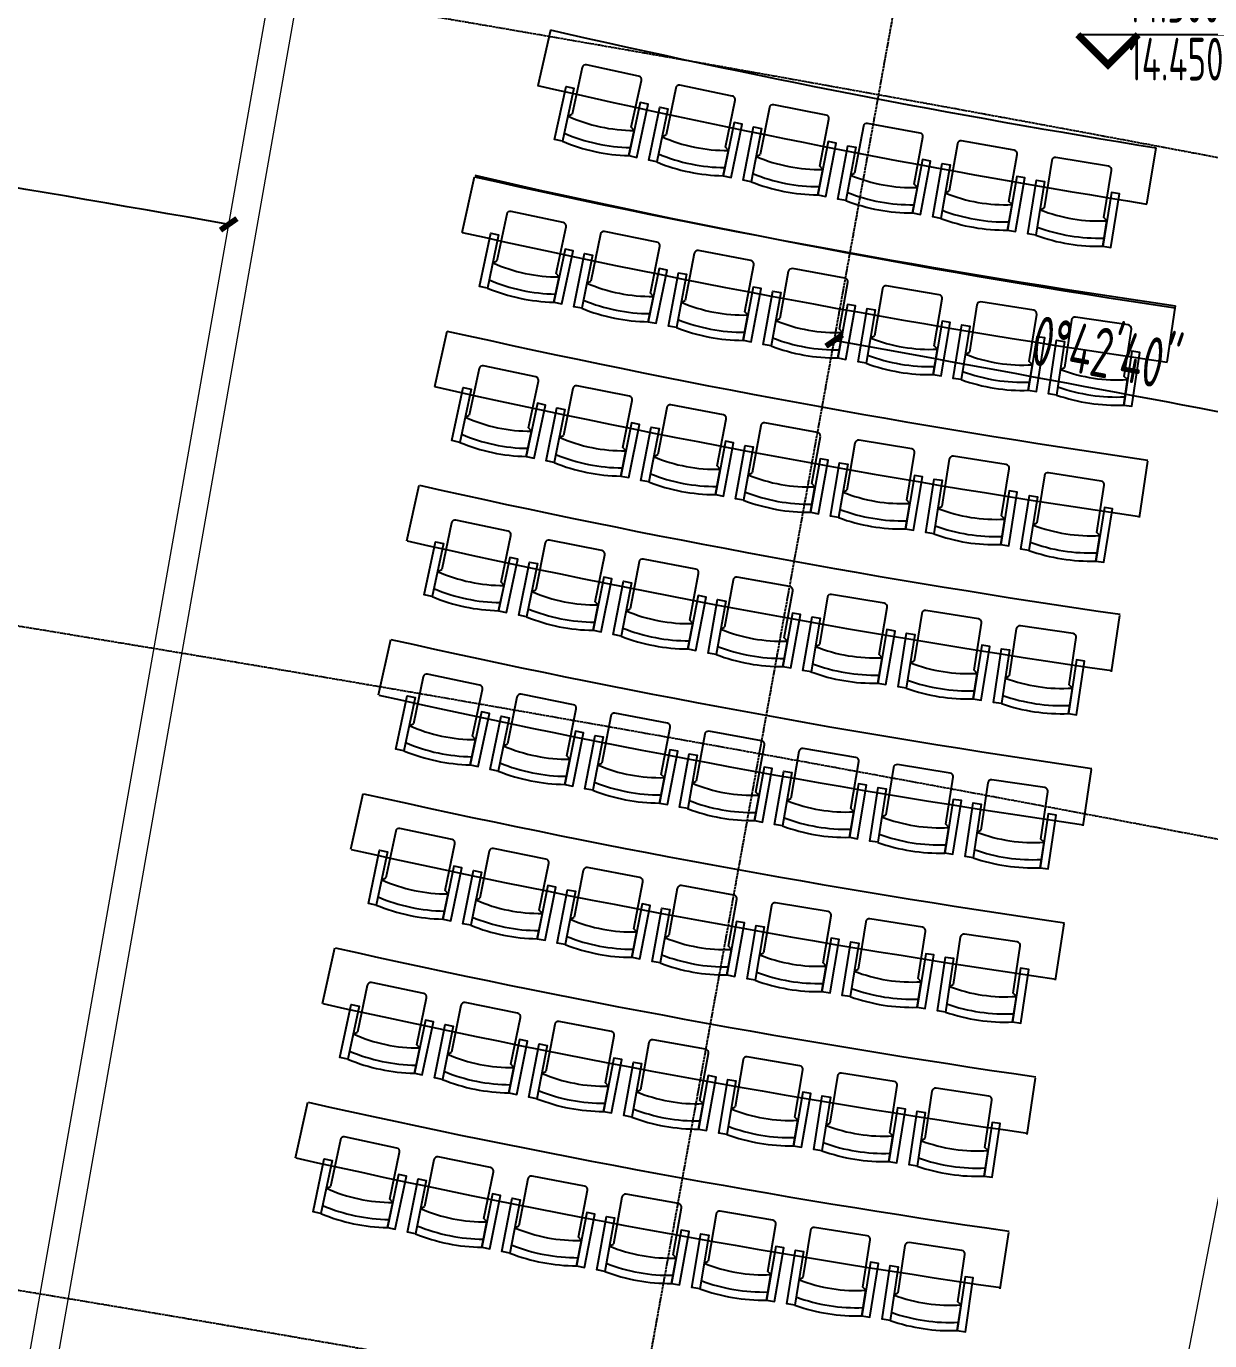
# Model space of a CAD drawing. Header units: millimetres. Extents: x 11677979 to 24947533, y -12764720 to -6308891.
# Drawn here: x 11828572 to 11836878, y -6394534 to -6385309 of the extents above; entities that cross this region are included whole.
import ezdxf
from ezdxf.enums import TextEntityAlignment as Align

# ---------------------------------------------------------------- set-up
doc = ezdxf.new("R2010")
doc.units = ezdxf.units.MM
doc.header["$LTSCALE"] = 10
for name, pattern in [('A2-RG-AXIS$0$CENTER', [2, 1.25, -0.25, 0.25, -0.25]), ('A2-RG-AXIS$0$DOTE', [2.42, 2, -0.2, 0.02, -0.2]), ('A2-RI-F4$0$A2-RG-AXIS$0$CENTER', [2, 1.25, -0.25, 0.25, -0.25]), ('A2-RI-F4$0$A2-RG-AXIS$0$DOTE', [2.42, 2, -0.2, 0.02, -0.2])]:
    doc.linetypes.add(name, pattern=pattern)
for name, color, linetype in [('A2-RB-F4$0$$34$A-DIMS-100', 1, 'Continuous'), ('A2-RD-F4$0$$0$123', 251, 'Continuous'), ('A2-RG-AXIS$0$A-GRID', 1, 'A2-RG-AXIS$0$CENTER'), ('A2-RI-F4$0$$2$A-SYMB', 4, 'Continuous'), ('A2-RI-F4$0$A2-RB-F4$0$$34$A-DIMS-100', 1, 'Continuous'), ('A2-RI-F4$0$A2-RD-F4$0$$0$123', 251, 'Continuous'), ('A2-RI-F4$0$A2-RG-AXIS$0$A-GRID', 1, 'A2-RI-F4$0$A2-RG-AXIS$0$CENTER')]:
    doc.layers.add(name, color=color, linetype=linetype)
doc.layers.add('A2-RI-F4$0$A-WALL', color=7, linetype='Continuous', lineweight=5)
doc.styles.add('A2-RB-F4$0$$0$XD2008', font='hzs.shx', dxfattribs={"width": 0.7, "bigfont": 'hztxt.shx'})
doc.styles.add('A2-RI-F4$0$$0$XD2008', font='hzs.shx', dxfattribs={"width": 0.7, "bigfont": 'hztxt.shx'})
doc.styles.add('A2-RI-F4$0$A2-RB-F4$0$$0$XD2008', font='hzs.shx', dxfattribs={"width": 0.7, "bigfont": 'hztxt.shx'})
doc.dimstyles.new('A2-RB-F4$0$$0$XD100$0', dxfattribs={"dimscale": 100, "dimtxt": 3.5, "dimasz": 1, "dimexe": 1, "dimexo": 2, "dimgap": 0.5, "dimtad": 1, "dimdec": 0, "dimdsep": 46, "dimtxsty": 'A2-RB-F4$0$$0$XD2008', "dimblk1": 'A2-RB-F4$0$$20$_ArchTick', "dimblk2": 'A2-RB-F4$0$$20$_ArchTick', "dimsah": 1, "dimcen": 2.5, "dimclrt": 4, "dimaunit": 1, "dimadec": 0, "dimazin": 0, "dimtfac": 1, "dimtdec": 0, "dimtix": 1, "dimtmove": 2, "dimatfit": 3, "dimfxl": 0, "dimtolj": 1, "dimtzin": 0, "dimarcsym": 0})
doc.dimstyles.new('A2-RI-F4$0$A2-RB-F4$0$$0$XD100$0', dxfattribs={"dimscale": 100, "dimtxt": 3.5, "dimasz": 1, "dimexe": 1, "dimexo": 2, "dimgap": 0.5, "dimtad": 1, "dimdec": 0, "dimdsep": 46, "dimtxsty": 'A2-RI-F4$0$A2-RB-F4$0$$0$XD2008', "dimblk1": 'A2-RI-F4$0$A2-RB-F4$0$$20$_ArchTick', "dimblk2": 'A2-RI-F4$0$A2-RB-F4$0$$20$_ArchTick', "dimsah": 1, "dimcen": 2.5, "dimclrt": 4, "dimaunit": 1, "dimadec": 0, "dimazin": 0, "dimtfac": 1, "dimtdec": 0, "dimtix": 1, "dimtmove": 2, "dimatfit": 3, "dimfxl": 0, "dimtolj": 1, "dimtzin": 0, "dimarcsym": 0})

# ---------------------------------------------------------------- blocks, each defined once
blk = doc.blocks.new('A2-RB-F4$0$$20$_ArchTick')
at = {"color": 0, "linetype": 'ByBlock', "const_width": 0.4}
blk.add_lwpolyline([(-0.5, -0.5), (0.5, 0.5)], dxfattribs=at)
blk = doc.blocks.new('*D254')
at = {"layer": 'A2-RB-F4$0$$34$A-DIMS-100', "color": 0, "lineweight": -2, "transparency": 16777216}
blk.add_arc((11796634.3, -6576007.2), 192224.7, 80.006396, 81.384918, dxfattribs=at)
at = {"layer": 'Defpoints', "color": 0, "transparency": 16777216}
for p in [(11827609, -6371560.4), (11830743.5, -6382438), (11828473.3, -6386437.6), (11828409.3, -6395684.5), (11821587.2, -6411306.8)]:
    blk.add_point(p, dxfattribs=at)
at = {"layer": 'A2-RB-F4$0$$34$A-DIMS-100', "color": 0, "lineweight": -2, "transparency": 16777216, "xscale": 100, "yscale": 100, "zscale": 100}
for p, rotation in [((11825428.7, -6385951.3), 171.384918328804), ((11829992.6, -6386699), 350.0063963859993)]:
    blk.add_blockref('A2-RB-F4$0$$20$_ArchTick', p, dxfattribs=dict(at, rotation=rotation))
at = {"layer": 'A2-RB-F4$0$$34$A-DIMS-100', "color": 4, "transparency": 16777216, "insert": (11827754.7, -6386056.5), "char_height": 350, "attachment_point": 5, "rotation": 350.69566, "style": 'A2-RB-F4$0$$0$XD2008'}
blk.add_mtext('\\A1;1°22\'43"', dxfattribs=at)
blk = doc.blocks.new('*D28')
at = {"layer": 'A2-RB-F4$0$$34$A-DIMS-100', "color": 0, "lineweight": -2, "transparency": 16777216}
blk.add_arc((11779807.1, -6688232.2), 305605.3, 79.028404, 79.7395, dxfattribs=at)
at = {"layer": 'Defpoints', "color": 0, "transparency": 16777216}
for p in [(11836852.5, -6373096.9), (11838808.5, -6383891.3), (11836729, -6387974.8), (11836248.6, -6397095.5), (11829692, -6412654)]:
    blk.add_point(p, dxfattribs=at)
at = {"layer": 'A2-RB-F4$0$$34$A-DIMS-100', "color": 0, "lineweight": -2, "transparency": 16777216, "xscale": 100, "yscale": 100, "zscale": 100}
for p, rotation in [((11834242.7, -6387514.1), 169.7394999170681), ((11837970.7, -6388212.9), 349.0284037375345)]:
    blk.add_blockref('A2-RB-F4$0$$20$_ArchTick', p, dxfattribs=dict(at, rotation=rotation))
at = {"layer": 'A2-RB-F4$0$$34$A-DIMS-100', "color": 4, "transparency": 16777216, "insert": (11836155.4, -6387603.8), "char_height": 350, "attachment_point": 5, "rotation": 349.38395, "style": 'A2-RB-F4$0$$0$XD2008'}
blk.add_mtext('\\A1;0°42\'40"', dxfattribs=at)
blk = doc.blocks.new('A2-RD-F4$0$LEC-SEAT')
for p, q in [((-21, -0.88), (-21, -8.02)), ((-21, -8.02), (-20, -8.74)), ((-20, -8.74), (-20, -21.94)), ((-2.25, -8.02), (-3.25, -8.74)), ((-3.25, -21.94), (-3.25, -8.74)), ((-19, -22.94), (-4.25, -22.94))]:
    blk.add_line(p, q)
for points in [[(-21, -0.88), (-23.25, -0.88), (-23.25, -15.88), (-21, -15.88)], [(-2.25, -0.88), (0, -0.88), (0, -15.88), (-2.25, -15.88)]]:
    blk.add_lwpolyline(points, close=True)
for centre, radius, start, end in [((-11.62, -50.6), 50.6, 79.3218, 100.6782), ((-11.62, -50.64), 48.39, 78.8293, 101.1707), ((-11.62, -50.78), 43.78, 77.6351, 102.3649), ((-19, -21.94), 1, 180, 270), ((-4.25, -21.94), 1, 270, 360)]:
    blk.add_arc(centre, radius, start, end)
blk = doc.blocks.new('A2-RD-F4')
at = {"layer": 'A2-RD-F4$0$$0$123', "linetype": 'Continuous'}
for p, q in [((11832164.4, -6385724.8), (11832253.3, -6385334.8)), ((11836436.7, -6386556.1), (11836501.3, -6386161.3)), ((11831631.3, -6386755.3), (11831717.6, -6386364.7)), ((11836579, -6387665.8), (11836637.5, -6387270.1)), ((11831438.5, -6387837.9), (11831525.5, -6387447.5)), ((11836384.6, -6388757.4), (11836443.7, -6388361.8)), ((11831243.1, -6388920.4), (11831330.1, -6388530)), ((11836189.1, -6389839.9), (11836248.3, -6389444.3)), ((11831043.9, -6390002.2), (11831130.9, -6389611.8)), ((11835989.9, -6390921.7), (11836049.1, -6390526.1)), ((11830850.5, -6391085.1), (11830937.4, -6390694.6)), ((11835796.5, -6392004.6), (11835855.7, -6391609)), ((11830651.3, -6392166.9), (11830738.2, -6391776.4)), ((11835597.3, -6393086.4), (11835656.5, -6392690.8)), ((11830462, -6393250.5), (11830548.9, -6392860)), ((11835408, -6394170), (11835467.2, -6393774.4))]:
    blk.add_line(p, q, dxfattribs=at)
for centre, radius, start, end in [((11846824.7, -6321783.3), 65200.5, 257.081427, 260.889785), ((11846824.7, -6321783.3), 65600.5, 257.082498, 260.888713), ((11845969.4, -6322740.8), 65200.5, 257.374053, 261.771156), ((11846296.3, -6322804.5), 65200.5, 257.081427, 261.478531), ((11845969.4, -6322740.8), 65600.5, 257.375124, 261.770085), ((11845776, -6323823.7), 65200.5, 257.374053, 261.771156), ((11845776, -6323823.7), 65600.5, 257.375124, 261.770085), ((11845582.5, -6324906.5), 65200.5, 257.374053, 261.771156), ((11845582.5, -6324906.5), 65600.5, 257.375124, 261.770085), ((11845383.3, -6325988.3), 65200.5, 257.374053, 261.771156), ((11845383.3, -6325988.3), 65600.5, 257.375124, 261.770085), ((11845189.9, -6327071.2), 65200.5, 257.374053, 261.771156), ((11845189.9, -6327071.2), 65600.5, 257.375124, 261.770085), ((11844990.7, -6328153), 65200.5, 257.374053, 261.771156), ((11844990.7, -6328153), 65600.5, 257.375124, 261.770085), ((11844801.4, -6329236.6), 65200.5, 257.374053, 261.771156), ((11844801.4, -6329236.6), 65600.5, 257.375124, 261.770085)]:
    blk.add_arc(centre, radius, start, end, dxfattribs=at)
for p, xscale, yscale, zscale, rotation in [((11832274.3, -6386125.1), 25.39999999999997, 25.39999999999997, 25.39999999999997, 167.7300446103806), ((11832936.2, -6386271.3), 25.40000000000006, 25.40000000000006, 25.40000000000006, 168.3179017532378), ((11833599.6, -6386410.7), 25.39999999999997, 25.39999999999997, 25.39999999999997, 168.9057588960949), ((11834264.4, -6386543.3), 25.4, 25.4, 25.4, 169.493616038952), ((11834930.4, -6386669), 25.39999999999997, 25.39999999999997, 25.39999999999997, 170.0814731818091), ((11835597.8, -6386787.9), 25.4, 25.4, 25.4, 170.6693303246663), ((11831747.8, -6387156.1), 25.40000000000001, 25.40000000000001, 25.40000000000001, 168.0226706133799), ((11832410.5, -6387298.9), 25.39999999999996, 25.39999999999996, 25.39999999999996, 168.6105277562372), ((11833074.5, -6387434.9), 25.39999999999995, 25.39999999999995, 25.39999999999995, 169.1983848990943), ((11833739.9, -6387564.1), 25.40000000000003, 25.40000000000003, 25.40000000000003, 169.7862420419514), ((11834406.7, -6387686.5), 25.39999999999995, 25.39999999999995, 25.39999999999995, 170.3740991848086), ((11835074.6, -6387802), 25.39999999999994, 25.39999999999994, 25.39999999999994, 170.9619563276656), ((11835743.7, -6387910.6), 25.39999999999997, 25.39999999999997, 25.39999999999997, 171.5498134705228), ((11831554.4, -6388239), 25.40000000000001, 25.40000000000001, 25.40000000000001, 168.0226706133799), ((11832217, -6388381.8), 25.39999999999996, 25.39999999999996, 25.39999999999996, 168.6105277562372), ((11832881.1, -6388517.8), 25.39999999999995, 25.39999999999995, 25.39999999999995, 169.1983848990943), ((11833546.5, -6388647), 25.40000000000003, 25.40000000000003, 25.40000000000003, 169.7862420419514), ((11834213.2, -6388769.3), 25.39999999999995, 25.39999999999995, 25.39999999999995, 170.3740991848086), ((11834881.1, -6388884.8), 25.39999999999994, 25.39999999999994, 25.39999999999994, 170.9619563276656), ((11835548.8, -6389000.3), 25.39999999999994, 25.39999999999994, 25.39999999999994, 170.9619563276656), ((11831360.9, -6389321.8), 25.40000000000001, 25.40000000000001, 25.40000000000001, 168.0226706133799), ((11832023.5, -6389464.6), 25.39999999999996, 25.39999999999996, 25.39999999999996, 168.6105277562372), ((11832687.6, -6389600.6), 25.39999999999995, 25.39999999999995, 25.39999999999995, 169.1983848990943), ((11833353, -6389729.8), 25.40000000000003, 25.40000000000003, 25.40000000000003, 169.7862420419514), ((11834019.7, -6389852.2), 25.39999999999995, 25.39999999999995, 25.39999999999995, 170.3740991848086), ((11834687.7, -6389967.7), 25.39999999999994, 25.39999999999994, 25.39999999999994, 170.9619563276656), ((11835356.7, -6390076.3), 25.39999999999997, 25.39999999999997, 25.39999999999997, 171.5498134705228), ((11831161.7, -6390403.6), 25.40000000000001, 25.40000000000001, 25.40000000000001, 168.0226706133799), ((11831824.3, -6390546.4), 25.39999999999996, 25.39999999999996, 25.39999999999996, 168.6105277562372), ((11832488.4, -6390682.5), 25.39999999999995, 25.39999999999995, 25.39999999999995, 169.1983848990943), ((11833153.8, -6390811.6), 25.40000000000003, 25.40000000000003, 25.40000000000003, 169.7862420419514), ((11833820.5, -6390934), 25.39999999999995, 25.39999999999995, 25.39999999999995, 170.3740991848086), ((11834488.5, -6391049.5), 25.39999999999994, 25.39999999999994, 25.39999999999994, 170.9619563276656), ((11835157.6, -6391158.1), 25.39999999999997, 25.39999999999997, 25.39999999999997, 171.5498134705228), ((11830968.2, -6391486.5), 25.40000000000001, 25.40000000000001, 25.40000000000001, 168.0226706133799), ((11831630.9, -6391629.3), 25.39999999999996, 25.39999999999996, 25.39999999999996, 168.6105277562372), ((11832294.9, -6391765.3), 25.39999999999995, 25.39999999999995, 25.39999999999995, 169.1983848990943), ((11832960.4, -6391894.5), 25.40000000000003, 25.40000000000003, 25.40000000000003, 169.7862420419514), ((11833627.1, -6392016.8), 25.39999999999995, 25.39999999999995, 25.39999999999995, 170.3740991848086), ((11834295, -6392132.4), 25.39999999999994, 25.39999999999994, 25.39999999999994, 170.9619563276656), ((11834964.1, -6392241), 25.39999999999997, 25.39999999999997, 25.39999999999997, 171.5498134705228), ((11830769.1, -6392568.3), 25.40000000000001, 25.40000000000001, 25.40000000000001, 168.0226706133799), ((11831431.7, -6392711.1), 25.39999999999996, 25.39999999999996, 25.39999999999996, 168.6105277562372), ((11832095.8, -6392847.1), 25.39999999999995, 25.39999999999995, 25.39999999999995, 169.1983848990943), ((11832761.2, -6392976.3), 25.40000000000003, 25.40000000000003, 25.40000000000003, 169.7862420419514), ((11833427.9, -6393098.6), 25.39999999999995, 25.39999999999995, 25.39999999999995, 170.3740991848086), ((11834095.8, -6393214.2), 25.39999999999994, 25.39999999999994, 25.39999999999994, 170.9619563276656), ((11834764.9, -6393322.8), 25.39999999999997, 25.39999999999997, 25.39999999999997, 171.5498134705228), ((11830579.8, -6393651.9), 25.40000000000001, 25.40000000000001, 25.40000000000001, 168.0226706133799), ((11831242.4, -6393794.7), 25.39999999999996, 25.39999999999996, 25.39999999999996, 168.6105277562372), ((11831906.5, -6393930.7), 25.39999999999995, 25.39999999999995, 25.39999999999995, 169.1983848990943), ((11832571.9, -6394059.9), 25.40000000000003, 25.40000000000003, 25.40000000000003, 169.7862420419514), ((11833238.6, -6394182.3), 25.39999999999995, 25.39999999999995, 25.39999999999995, 170.3740991848086), ((11833906.5, -6394297.8), 25.39999999999994, 25.39999999999994, 25.39999999999994, 170.9619563276656), ((11834575.6, -6394406.4), 25.39999999999997, 25.39999999999997, 25.39999999999997, 171.5498134705228)]:
    blk.add_blockref('A2-RD-F4$0$LEC-SEAT', p, dxfattribs=dict(at, xscale=xscale, yscale=yscale, zscale=zscale, rotation=rotation))
blk = doc.blocks.new('A2-RG-AXIS')
at = {"layer": 'A2-RG-AXIS$0$A-GRID', "linetype": 'A2-RG-AXIS$0$DOTE'}
blk.add_line((11829692, -6412654), (11836852.5, -6373096.9), dxfattribs=at)
for radius in [316700, 313400, 308700, 304100, 300800]:
    blk.add_arc((11778730.7, -6694178.7), radius, 75.589285, 95.407644, dxfattribs=at)
blk = doc.blocks.new('A2-RI-F4$0$A2-RB-F4$0$$20$_ArchTick')
at = {"color": 0, "linetype": 'ByBlock', "const_width": 0.4}
blk.add_lwpolyline([(-0.5, -0.5), (0.5, 0.5)], dxfattribs=at)
blk = doc.blocks.new('*D779')
at = {"layer": 'A2-RI-F4$0$A2-RB-F4$0$$34$A-DIMS-100', "color": 0, "lineweight": -2, "transparency": 16777216}
blk.add_arc((11796634.3, -6576007.2), 192224.7, 80.006396, 81.384918, dxfattribs=at)
at = {"layer": 'Defpoints', "color": 0, "transparency": 16777216}
for p in [(11827609, -6371560.4), (11830743.5, -6382438), (11828473.3, -6386437.6), (11828409.3, -6395684.5), (11821587.2, -6411306.8)]:
    blk.add_point(p, dxfattribs=at)
at = {"layer": 'A2-RI-F4$0$A2-RB-F4$0$$34$A-DIMS-100', "color": 0, "lineweight": -2, "transparency": 16777216, "xscale": 100, "yscale": 100, "zscale": 100}
for p, rotation in [((11825428.7, -6385951.3), 171.384918328804), ((11829992.6, -6386699), 350.0063963859993)]:
    blk.add_blockref('A2-RI-F4$0$A2-RB-F4$0$$20$_ArchTick', p, dxfattribs=dict(at, rotation=rotation))
at = {"layer": 'A2-RI-F4$0$A2-RB-F4$0$$34$A-DIMS-100', "color": 4, "transparency": 16777216, "insert": (11827754.7, -6386056.5), "char_height": 350, "attachment_point": 5, "rotation": 350.69566, "style": 'A2-RI-F4$0$A2-RB-F4$0$$0$XD2008'}
blk.add_mtext('\\A1;1°22\'43"', dxfattribs=at)
blk = doc.blocks.new('*D553')
at = {"layer": 'A2-RI-F4$0$A2-RB-F4$0$$34$A-DIMS-100', "color": 0, "lineweight": -2, "transparency": 16777216}
blk.add_arc((11779807.1, -6688232.2), 305605.3, 79.028404, 79.7395, dxfattribs=at)
at = {"layer": 'Defpoints', "color": 0, "transparency": 16777216}
for p in [(11836852.5, -6373096.9), (11838808.5, -6383891.3), (11836729, -6387974.8), (11836248.6, -6397095.5), (11829692, -6412654)]:
    blk.add_point(p, dxfattribs=at)
at = {"layer": 'A2-RI-F4$0$A2-RB-F4$0$$34$A-DIMS-100', "color": 0, "lineweight": -2, "transparency": 16777216, "xscale": 100, "yscale": 100, "zscale": 100}
for p, rotation in [((11834242.7, -6387514.1), 169.7394999170681), ((11837970.7, -6388212.9), 349.0284037375345)]:
    blk.add_blockref('A2-RI-F4$0$A2-RB-F4$0$$20$_ArchTick', p, dxfattribs=dict(at, rotation=rotation))
at = {"layer": 'A2-RI-F4$0$A2-RB-F4$0$$34$A-DIMS-100', "color": 4, "transparency": 16777216, "insert": (11836155.4, -6387603.8), "char_height": 350, "attachment_point": 5, "rotation": 349.38395, "style": 'A2-RI-F4$0$A2-RB-F4$0$$0$XD2008'}
blk.add_mtext('\\A1;0°42\'40"', dxfattribs=at)
blk = doc.blocks.new('A2-RI-F4$0$A2-RD-F4$0$LEC-SEAT')
for p, q in [((-21, -0.88), (-21, -8.02)), ((-21, -8.02), (-20, -8.74)), ((-20, -8.74), (-20, -21.94)), ((-2.25, -8.02), (-3.25, -8.74)), ((-3.25, -21.94), (-3.25, -8.74)), ((-19, -22.94), (-4.25, -22.94))]:
    blk.add_line(p, q)
for points in [[(-21, -0.88), (-23.25, -0.88), (-23.25, -15.88), (-21, -15.88)], [(-2.25, -0.88), (0, -0.88), (0, -15.88), (-2.25, -15.88)]]:
    blk.add_lwpolyline(points, close=True)
for centre, radius, start, end in [((-11.62, -50.6), 50.6, 79.3218, 100.6782), ((-11.62, -50.64), 48.39, 78.8293, 101.1707), ((-11.62, -50.78), 43.78, 77.6351, 102.3649), ((-19, -21.94), 1, 180, 270), ((-4.25, -21.94), 1, 270, 360)]:
    blk.add_arc(centre, radius, start, end)
blk = doc.blocks.new('A2-RI-F4$0$A2-RD-F4')
at = {"layer": 'A2-RI-F4$0$A2-RD-F4$0$$0$123', "linetype": 'Continuous'}
for p, q in [((11832164.4, -6385724.8), (11832253.3, -6385334.8)), ((11836436.7, -6386556.1), (11836501.3, -6386161.3)), ((11831631.3, -6386755.3), (11831717.6, -6386364.7)), ((11836579, -6387665.8), (11836637.5, -6387270.1)), ((11831438.5, -6387837.9), (11831525.5, -6387447.5)), ((11836384.6, -6388757.4), (11836443.7, -6388361.8)), ((11831243.1, -6388920.4), (11831330.1, -6388530)), ((11836189.1, -6389839.9), (11836248.3, -6389444.3)), ((11831043.9, -6390002.2), (11831130.9, -6389611.8)), ((11835989.9, -6390921.7), (11836049.1, -6390526.1)), ((11830850.5, -6391085.1), (11830937.4, -6390694.6)), ((11835796.5, -6392004.6), (11835855.7, -6391609)), ((11830651.3, -6392166.9), (11830738.2, -6391776.4)), ((11835597.3, -6393086.4), (11835656.5, -6392690.8)), ((11830462, -6393250.5), (11830548.9, -6392860)), ((11835408, -6394170), (11835467.2, -6393774.4))]:
    blk.add_line(p, q, dxfattribs=at)
for centre, radius, start, end in [((11846824.7, -6321783.3), 65200.5, 257.081427, 260.889785), ((11846824.7, -6321783.3), 65600.5, 257.082498, 260.888713), ((11845969.4, -6322740.8), 65200.5, 257.374053, 261.771156), ((11846296.3, -6322804.5), 65200.5, 257.081427, 261.478531), ((11845969.4, -6322740.8), 65600.5, 257.375124, 261.770085), ((11845776, -6323823.7), 65200.5, 257.374053, 261.771156), ((11845776, -6323823.7), 65600.5, 257.375124, 261.770085), ((11845582.5, -6324906.5), 65200.5, 257.374053, 261.771156), ((11845582.5, -6324906.5), 65600.5, 257.375124, 261.770085), ((11845383.3, -6325988.3), 65200.5, 257.374053, 261.771156), ((11845383.3, -6325988.3), 65600.5, 257.375124, 261.770085), ((11845189.9, -6327071.2), 65200.5, 257.374053, 261.771156), ((11845189.9, -6327071.2), 65600.5, 257.375124, 261.770085), ((11844990.7, -6328153), 65200.5, 257.374053, 261.771156), ((11844990.7, -6328153), 65600.5, 257.375124, 261.770085), ((11844801.4, -6329236.6), 65200.5, 257.374053, 261.771156), ((11844801.4, -6329236.6), 65600.5, 257.375124, 261.770085)]:
    blk.add_arc(centre, radius, start, end, dxfattribs=at)
for p, xscale, yscale, zscale, rotation in [((11832274.3, -6386125.1), 25.39999999999997, 25.39999999999997, 25.39999999999997, 167.7300446103806), ((11832936.2, -6386271.3), 25.40000000000006, 25.40000000000006, 25.40000000000006, 168.3179017532378), ((11833599.6, -6386410.7), 25.39999999999997, 25.39999999999997, 25.39999999999997, 168.9057588960949), ((11834264.4, -6386543.3), 25.4, 25.4, 25.4, 169.493616038952), ((11834930.4, -6386669), 25.39999999999997, 25.39999999999997, 25.39999999999997, 170.0814731818091), ((11835597.8, -6386787.9), 25.4, 25.4, 25.4, 170.6693303246663), ((11831747.8, -6387156.1), 25.40000000000001, 25.40000000000001, 25.40000000000001, 168.0226706133799), ((11832410.5, -6387298.9), 25.39999999999996, 25.39999999999996, 25.39999999999996, 168.6105277562372), ((11833074.5, -6387434.9), 25.39999999999995, 25.39999999999995, 25.39999999999995, 169.1983848990943), ((11833739.9, -6387564.1), 25.40000000000003, 25.40000000000003, 25.40000000000003, 169.7862420419514), ((11834406.7, -6387686.5), 25.39999999999995, 25.39999999999995, 25.39999999999995, 170.3740991848086), ((11835074.6, -6387802), 25.39999999999994, 25.39999999999994, 25.39999999999994, 170.9619563276656), ((11835743.7, -6387910.6), 25.39999999999997, 25.39999999999997, 25.39999999999997, 171.5498134705228), ((11831554.4, -6388239), 25.40000000000001, 25.40000000000001, 25.40000000000001, 168.0226706133799), ((11832217, -6388381.8), 25.39999999999996, 25.39999999999996, 25.39999999999996, 168.6105277562372), ((11832881.1, -6388517.8), 25.39999999999995, 25.39999999999995, 25.39999999999995, 169.1983848990943), ((11833546.5, -6388647), 25.40000000000003, 25.40000000000003, 25.40000000000003, 169.7862420419514), ((11834213.2, -6388769.3), 25.39999999999995, 25.39999999999995, 25.39999999999995, 170.3740991848086), ((11834881.1, -6388884.8), 25.39999999999994, 25.39999999999994, 25.39999999999994, 170.9619563276656), ((11835548.8, -6389000.3), 25.39999999999994, 25.39999999999994, 25.39999999999994, 170.9619563276656), ((11831360.9, -6389321.8), 25.40000000000001, 25.40000000000001, 25.40000000000001, 168.0226706133799), ((11832023.5, -6389464.6), 25.39999999999996, 25.39999999999996, 25.39999999999996, 168.6105277562372), ((11832687.6, -6389600.6), 25.39999999999995, 25.39999999999995, 25.39999999999995, 169.1983848990943), ((11833353, -6389729.8), 25.40000000000003, 25.40000000000003, 25.40000000000003, 169.7862420419514), ((11834019.7, -6389852.2), 25.39999999999995, 25.39999999999995, 25.39999999999995, 170.3740991848086), ((11834687.7, -6389967.7), 25.39999999999994, 25.39999999999994, 25.39999999999994, 170.9619563276656), ((11835356.7, -6390076.3), 25.39999999999997, 25.39999999999997, 25.39999999999997, 171.5498134705228), ((11831161.7, -6390403.6), 25.40000000000001, 25.40000000000001, 25.40000000000001, 168.0226706133799), ((11831824.3, -6390546.4), 25.39999999999996, 25.39999999999996, 25.39999999999996, 168.6105277562372), ((11832488.4, -6390682.5), 25.39999999999995, 25.39999999999995, 25.39999999999995, 169.1983848990943), ((11833153.8, -6390811.6), 25.40000000000003, 25.40000000000003, 25.40000000000003, 169.7862420419514), ((11833820.5, -6390934), 25.39999999999995, 25.39999999999995, 25.39999999999995, 170.3740991848086), ((11834488.5, -6391049.5), 25.39999999999994, 25.39999999999994, 25.39999999999994, 170.9619563276656), ((11835157.6, -6391158.1), 25.39999999999997, 25.39999999999997, 25.39999999999997, 171.5498134705228), ((11830968.2, -6391486.5), 25.40000000000001, 25.40000000000001, 25.40000000000001, 168.0226706133799), ((11831630.9, -6391629.3), 25.39999999999996, 25.39999999999996, 25.39999999999996, 168.6105277562372), ((11832294.9, -6391765.3), 25.39999999999995, 25.39999999999995, 25.39999999999995, 169.1983848990943), ((11832960.4, -6391894.5), 25.40000000000003, 25.40000000000003, 25.40000000000003, 169.7862420419514), ((11833627.1, -6392016.8), 25.39999999999995, 25.39999999999995, 25.39999999999995, 170.3740991848086), ((11834295, -6392132.4), 25.39999999999994, 25.39999999999994, 25.39999999999994, 170.9619563276656), ((11834964.1, -6392241), 25.39999999999997, 25.39999999999997, 25.39999999999997, 171.5498134705228), ((11830769.1, -6392568.3), 25.40000000000001, 25.40000000000001, 25.40000000000001, 168.0226706133799), ((11831431.7, -6392711.1), 25.39999999999996, 25.39999999999996, 25.39999999999996, 168.6105277562372), ((11832095.8, -6392847.1), 25.39999999999995, 25.39999999999995, 25.39999999999995, 169.1983848990943), ((11832761.2, -6392976.3), 25.40000000000003, 25.40000000000003, 25.40000000000003, 169.7862420419514), ((11833427.9, -6393098.6), 25.39999999999995, 25.39999999999995, 25.39999999999995, 170.3740991848086), ((11834095.8, -6393214.2), 25.39999999999994, 25.39999999999994, 25.39999999999994, 170.9619563276656), ((11834764.9, -6393322.8), 25.39999999999997, 25.39999999999997, 25.39999999999997, 171.5498134705228), ((11830579.8, -6393651.9), 25.40000000000001, 25.40000000000001, 25.40000000000001, 168.0226706133799), ((11831242.4, -6393794.7), 25.39999999999996, 25.39999999999996, 25.39999999999996, 168.6105277562372), ((11831906.5, -6393930.7), 25.39999999999995, 25.39999999999995, 25.39999999999995, 169.1983848990943), ((11832571.9, -6394059.9), 25.40000000000003, 25.40000000000003, 25.40000000000003, 169.7862420419514), ((11833238.6, -6394182.3), 25.39999999999995, 25.39999999999995, 25.39999999999995, 170.3740991848086), ((11833906.5, -6394297.8), 25.39999999999994, 25.39999999999994, 25.39999999999994, 170.9619563276656), ((11834575.6, -6394406.4), 25.39999999999997, 25.39999999999997, 25.39999999999997, 171.5498134705228)]:
    blk.add_blockref('A2-RI-F4$0$A2-RD-F4$0$LEC-SEAT', p, dxfattribs=dict(at, xscale=xscale, yscale=yscale, zscale=zscale, rotation=rotation))
blk = doc.blocks.new('A2-RI-F4$0$A2-RG-AXIS')
at = {"layer": 'A2-RI-F4$0$A2-RG-AXIS$0$A-GRID', "linetype": 'A2-RI-F4$0$A2-RG-AXIS$0$DOTE'}
blk.add_line((11829692, -6412654), (11836852.5, -6373096.9), dxfattribs=at)
for radius in [316700, 313400, 308700, 304100, 300800]:
    blk.add_arc((11778730.7, -6694178.7), radius, 75.589285, 95.407644, dxfattribs=at)
blk = doc.blocks.new('A2-RI-F4$0$$2$ECADI-TAG-HGHT（国标）')
at = {"color": 1}
blk.add_line((-2.121, 2.121), (11.768, 2.121), dxfattribs=at)
at = {"color": 1, "const_width": 0.5}
blk.add_lwpolyline([(-2.121, 2.121), (0, 0), (2.121, 2.121)], dxfattribs=at)
at = {"style": 'A2-RI-F4$0$$0$XD2008', "width": 0.7}
blk.add_attdef('FL', text='', height=3, dxfattribs=at).set_placement((-2.689, 2.967), align=Align.RIGHT)
for tag, p in [('F.F.L.', (2.284, 2.967)), ('T.O.S.', (2.284, -1.104))]:
    blk.add_attdef(tag, p, '', height=3, dxfattribs=at)
blk = doc.blocks.new('A2-RB-F4')
at = {"layer": 'A2-RB-F4$0$$34$A-DIMS-100'}
for base, line1, line2, picture, middle in [((11828473.3, -6386437.6), ((11827609, -6371560.4), (11821587.2, -6411306.8)), ((11828409.3, -6395684.5), (11830743.5, -6382438)), '*D254', (11827754.7, -6386056.5)), ((11836728.9832, -6387974.8196), ((11829691.9532, -6412654.0008), (11836852.5309, -6373096.8884)), ((11836248.6189, -6397095.4843), (11838808.4534, -6383891.333)), '*D28', (11836155.3729, -6387603.8079))]:
    dim = blk.add_angular_dim_2l(base=base, line1=line1, line2=line2, dimstyle='A2-RB-F4$0$$0$XD100$0', override={"dimadec": 4}, dxfattribs=at)
    dim.commit()
    dim.dimension.update_dxf_attribs({"geometry": picture, "text_midpoint": middle})
blk = doc.blocks.new('A2-RI-F4$0$A2-RB-F4')
at = {"layer": 'A2-RI-F4$0$A2-RB-F4$0$$34$A-DIMS-100'}
for base, line1, line2, picture, middle in [((11828473.3, -6386437.6), ((11827609, -6371560.4), (11821587.2, -6411306.8)), ((11828409.3, -6395684.5), (11830743.5, -6382438)), '*D779', (11827754.7, -6386056.5)), ((11836728.9832, -6387974.8196), ((11829691.9532, -6412654.0008), (11836852.5309, -6373096.8884)), ((11836248.6189, -6397095.4843), (11838808.4534, -6383891.333)), '*D553', (11836155.3729, -6387603.8079))]:
    dim = blk.add_angular_dim_2l(base=base, line1=line1, line2=line2, dimstyle='A2-RI-F4$0$A2-RB-F4$0$$0$XD100$0', override={"dimadec": 4}, dxfattribs=at)
    dim.commit()
    dim.dimension.update_dxf_attribs({"geometry": picture, "text_midpoint": middle})
blk = doc.blocks.new('A2-RI-F4')
at = {"layer": 'A2-RI-F4$0$A-WALL'}
for p, q in [((11828409.3, -6395684.5), (11830743.5, -6382438)), ((11828606.6, -6395717.4), (11830940.7, -6382471)), ((11836248.6, -6397095.5), (11838808.5, -6383891.3))]:
    blk.add_line(p, q, dxfattribs=at)
for name in ['A2-RI-F4$0$A2-RG-AXIS', 'A2-RI-F4$0$A2-RB-F4', 'A2-RI-F4$0$A2-RD-F4']:
    blk.add_blockref(name, (0, 0))
at = {"layer": 'A2-RI-F4$0$$2$A-SYMB'}
ref = blk.add_blockref('A2-RI-F4$0$$2$ECADI-TAG-HGHT（国标）', (11836164.4, -6385579.3), dxfattribs=dict(at, xscale=100, yscale=100, zscale=100))
ref.add_attrib('F.F.L.', '14.500', (11836302, -6385282.5), dxfattribs={"layer": '0', "height": 300, "style": 'A2-RI-F4$0$$0$XD2008', "width": 0.7})
ref.add_attrib('T.O.S.', '14.450', (11836311.2, -6385689.7), dxfattribs={"layer": '0', "height": 300, "style": 'A2-RI-F4$0$$0$XD2008', "width": 0.7})

msp = doc.modelspace()

# ---------------------------------------------------------------- block references
for name in ['A2-RI-F4', 'A2-RG-AXIS', 'A2-RB-F4', 'A2-RD-F4']:
    msp.add_blockref(name, (0, 0))

doc.saveas('drawing.dxf')
